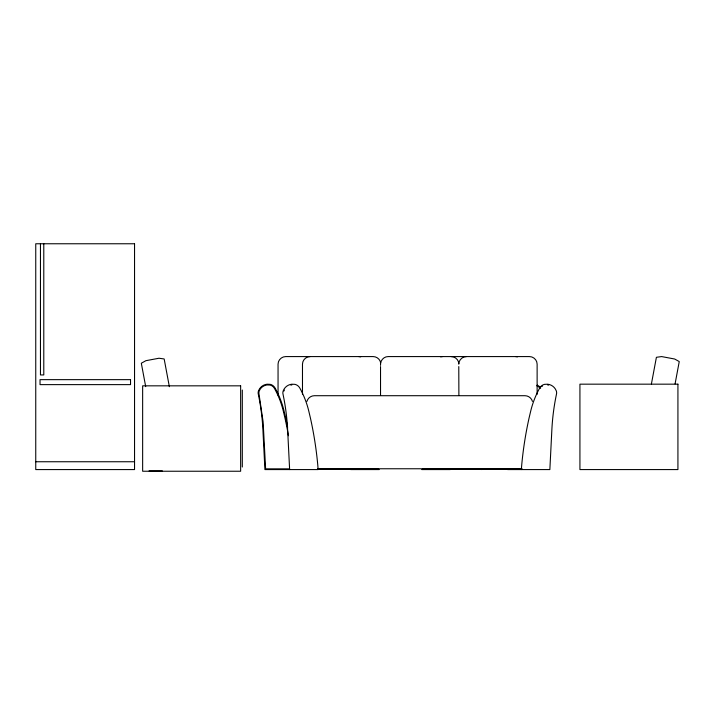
<?xml version="1.0" encoding="UTF-8"?>
<svg xmlns="http://www.w3.org/2000/svg" width="715" height="715" viewBox="0 0 715 715"><rect width="100%" height="100%" fill="white"/><g stroke="black" fill="none" stroke-linecap="round" stroke-linejoin="round"><path stroke-width="1.07" d="M521.351 469.576L521.709 465.099A374.213 374.213 0 0 1 529.1 417.891L530.61 411.5A91.994 91.994 0 0 1 539.244 388.853L539.736 387.977A7.436 7.436 0 0 1 544.562 384.348L547.708 384.214A10.43 10.43 0 0 1 555.215 388.781L556.261 390.792A6.676 6.676 0 0 1 556.627 393.259L556.279 395.1A227.62 227.62 0 0 0 551.864 429.715L549.862 469.576L507.57 469.576M651.41 383.964L656.406 357.294L661.607 356.579L674.656 359.019L679.25 361.567L675.076 383.892M306.905 401.41C307.808 398.13 310.936 395.726 314.332 395.708L525.033 395.708C528.439 395.726 531.567 398.13 532.469 401.41M283.918 391.051L284.347 390.095M310.167 356.579C306.1 356.544 302.463 360.038 302.481 364.132L302.481 394.367M440.592 356.839L442.576 356.579M466.466 356.579C462.399 356.544 458.762 360.038 458.78 364.132C459.012 360.02 455.205 356.553 451.192 356.579M35.75 461.747L134.545 461.747M317.675 468.763L521.691 468.763M288.86 468.843L265.614 468.843L263.12 421.904L258.884 393.223A5.908 5.908 0 0 1 259.205 391.051L260.171 389.192A9.706 9.706 0 0 1 267.133 384.938L270.047 385.063A6.703 6.703 0 0 1 273.97 387.655L274.891 389.201A91.279 91.279 0 0 1 283.453 411.679L284.963 418.052A373.48 373.48 0 0 1 288.458 435.739M351.521 468.843L378.539 468.843M422.449 468.843L449.467 468.843M508.356 468.843L522.093 468.843M318.032 469.219L351.163 469.219M450.566 469.219L508.007 469.219M350.734 469.576L379.236 469.576M421.752 469.576L450.262 469.576M149.06 470.881L162.341 470.881M515.515 356.579L517.499 356.839M358.68 356.579L360.664 356.839M169.366 386.708L164.164 358.957L158.962 358.242L145.914 360.682L141.32 363.229L145.699 386.636M380.684 363.023C380.273 359.359 376.76 356.579 373.141 356.579L285.741 356.579C281.674 356.544 278.037 360.038 278.055 364.132L278.055 395.261M289.629 469.576L287.627 429.715A227.62 227.62 0 0 0 283.203 395.1L282.863 393.259A6.676 6.676 0 0 1 283.229 390.792L284.275 388.781A10.43 10.43 0 0 1 291.783 384.214L294.929 384.348A7.436 7.436 0 0 1 299.755 387.977L300.246 388.853A91.994 91.994 0 0 1 308.88 411.5L310.39 417.891A374.213 374.213 0 0 1 317.782 465.099L318.13 469.576L264.916 469.576L262.914 429.715A227.62 227.62 0 0 0 258.49 395.1L258.151 393.259A6.676 6.676 0 0 1 258.517 390.792L259.563 388.781A10.43 10.43 0 0 1 267.07 384.214L270.216 384.348A7.436 7.436 0 0 1 275.043 387.977L275.534 388.853A91.994 91.994 0 0 1 284.168 411.5L285.678 417.891A374.213 374.213 0 0 1 287.636 427.248M537.126 394.367L537.126 364.132C537.144 360.038 533.506 356.544 529.44 356.579L388.218 356.579C383.642 356.499 379.96 360.869 380.532 365.356M482.661 468.691L481.83 469.576L480.998 468.691M458.78 366.581L458.887 395.484M380.532 366.581L380.532 395.484M242.305 390.041L242.305 467.02M43.785 243.761L43.785 374.937L40.46 374.937L40.46 243.761M541.89 386.484A6.703 6.703 0 0 1 542.533 386.011M547.636 384.938A9.706 9.706 0 0 1 548.664 385.117M290.826 385.117A9.706 9.706 0 0 1 291.845 384.938M536.867 385.796A9.706 9.706 0 0 1 540.191 388.343M537.179 385.135A10.43 10.43 0 0 1 540.746 387.879M134.545 243.761L35.75 243.761L35.75 469.576L134.545 469.576L134.545 243.761M130.532 379.647L40.04 379.647L40.04 384.625L130.532 384.625L130.532 379.647M677.927 384.169L579.928 384.169L579.928 469.576L677.927 469.576L677.927 384.169M240.642 385.832L142.643 385.832L142.643 471.239L240.642 471.239L240.642 385.832"/></g></svg>
